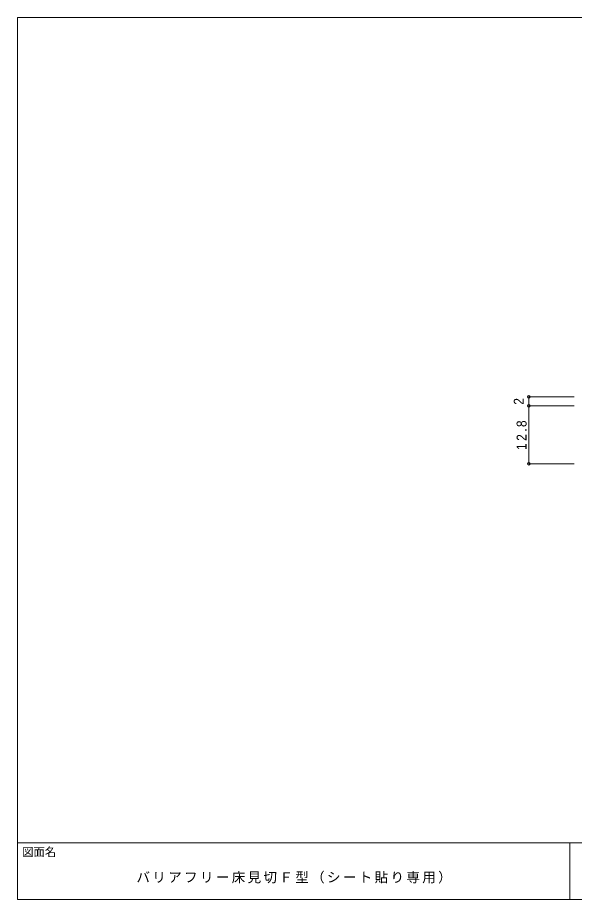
# Model space of a CAD drawing. Units: millimetres on the paper. Extents: x -141 to 141, y -98 to 98.
# Drawn here: x -141 to -18, y -97.5 to 97.5 of the extents above; entities that cross this region are included whole.
import ezdxf
from ezdxf.enums import TextEntityAlignment as Align

# ---------------------------------------------------------------- set-up
doc = ezdxf.new("R2010")
doc.units = ezdxf.units.MM
doc.header["$PDMODE"] = 32
doc.header["$PDSIZE"] = 0.6
for name, color, linetype, lineweight in [('0-3_寸法', 4, 'Continuous', 9), ('F-0_図面枠', 5, 'Continuous', 9), ('F-5_F-5ﾚｲﾔ', 7, 'Continuous', 9)]:
    doc.layers.add(name, color=color, linetype=linetype, lineweight=lineweight)
doc.styles.add('HGｺﾞｼｯｸM', font='')
doc.styles.get('HGｺﾞｼｯｸM').set_extended_font_data('HGｺﾞｼｯｸM')

msp = doc.modelspace()

# ---------------------------------------------------------------- linework, layer by layer
at = {"layer": '0-3_寸法'}
for p, q in [((-28, 13.65), (-28, 11.65)), ((-28, 13.65), (-18, 13.65)), ((-28, 11.65), (-18, 11.65)), ((-28, 11.65), (-28, -1.15)), ((-28, -1.15), (-18, -1.15))]:
    msp.add_line(p, q, dxfattribs=at)
for p in [(-28, 13.65), (-28, 11.65), (-28, -1.15)]:
    msp.add_point(p, dxfattribs=at)
at = {"layer": 'F-0_図面枠'}
for p, q in [((-141, 97.5), (141, 97.5)), ((-141, -97.5), (-141, 97.5)), ((-141, -85), (141, -85)), ((-19, -97.5), (-19, -85)), ((141, -97.5), (-141, -97.5))]:
    msp.add_line(p, q, dxfattribs=at)

# ---------------------------------------------------------------- texts
at = {"layer": '0-3_寸法', "color": 7, "style": 'HGｺﾞｼｯｸM', "width": 0.9}
msp.add_text('2', height=2.199, rotation=90, dxfattribs=at).set_placement((-28.5, 11.9), align=Align.BOTTOM_LEFT)
at = {"layer": '0-3_寸法', "color": 7, "insert": (-28.5, 1.875), "char_height": 2.199, "attachment_point": 7, "rotation": 90, "style": 'HGｺﾞｼｯｸM'}
msp.add_mtext('\\T1.38;\\W0.9;12.8', dxfattribs=at)
at = {"layer": 'F-0_図面枠', "color": 7, "style": 'HGｺﾞｼｯｸM'}
msp.add_text('図面名', height=1.833, dxfattribs=at).set_placement((-140, -88.5), align=Align.BOTTOM_LEFT)
at = {"layer": 'F-5_F-5ﾚｲﾔ', "insert": (-114.75, -94), "char_height": 2.199, "attachment_point": 7, "style": 'HGｺﾞｼｯｸM'}
msp.add_mtext('\\T1.17;バリアフリー床見切Ｆ型（シート貼り専用）', dxfattribs=at)

doc.saveas('drawing.dxf')
